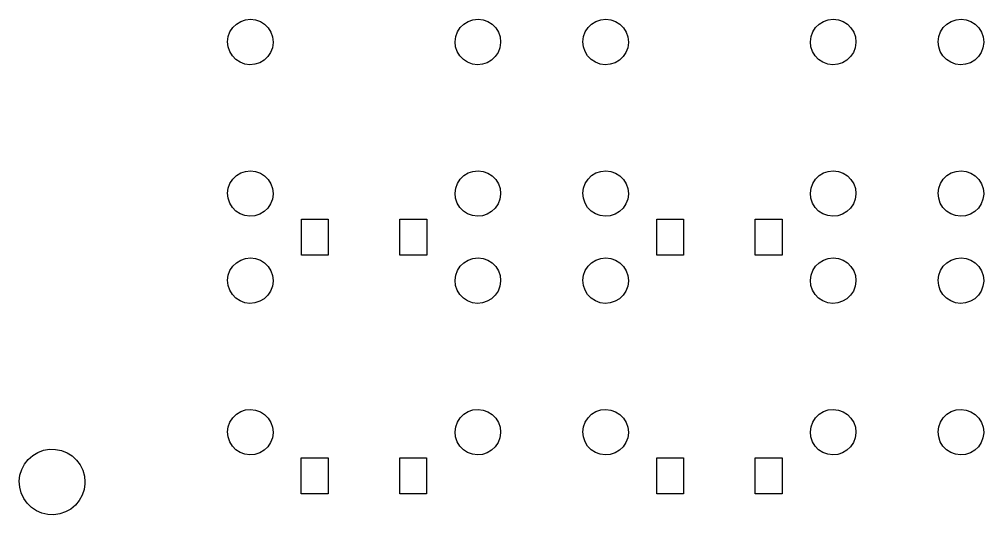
# Model space of a CAD drawing. Extents: x 78 to 209, y -141 to -65.
# Drawn here: x 78.55 to 110.85, y -141.31 to -124.7 of the extents above; entities that cross this region are included whole.
import ezdxf

# ---------------------------------------------------------------- set-up
doc = ezdxf.new("R2010")
doc.units = 0
doc.layers.add('BLACK', color=7, linetype='CONTINUOUS')

msp = doc.modelspace()

# ---------------------------------------------------------------- linework, layer by layer
at = {"layer": 'BLACK', "linetype": 'CONTINUOUS'}
for p, q in [((85.6075, -125.121), (85.6995, -124.978)), ((85.6995, -124.978), (85.8209, -124.86)), ((85.8209, -124.86), (85.9656, -124.771)), ((85.9656, -124.771), (86.1264, -124.716)), ((86.1264, -124.716), (86.2953, -124.698)), ((86.2953, -124.698), (86.464, -124.718)), ((86.464, -124.718), (86.624, -124.775)), ((86.624, -124.775), (86.7675, -124.866)), ((86.7675, -124.866), (86.8872, -124.987)), ((86.8872, -124.987), (86.9772, -125.131)), ((93.2275, -125.121), (93.3195, -124.978)), ((93.3195, -124.978), (93.4409, -124.86)), ((93.4409, -124.86), (93.5856, -124.771)), ((93.5856, -124.771), (93.7464, -124.716)), ((93.7464, -124.716), (93.9153, -124.698)), ((93.9153, -124.698), (94.084, -124.718)), ((94.084, -124.718), (94.244, -124.775)), ((94.244, -124.775), (94.3875, -124.866)), ((94.3875, -124.866), (94.5072, -124.987)), ((94.5072, -124.987), (94.5972, -125.131)), ((97.5075, -125.121), (97.5995, -124.978)), ((97.5995, -124.978), (97.7209, -124.86)), ((97.7209, -124.86), (97.8656, -124.771)), ((97.8656, -124.771), (98.0264, -124.716)), ((98.0264, -124.716), (98.1953, -124.698)), ((98.1953, -124.698), (98.364, -124.718)), ((98.364, -124.718), (98.524, -124.775)), ((98.524, -124.775), (98.6675, -124.866)), ((98.6675, -124.866), (98.7872, -124.987)), ((98.7872, -124.987), (98.8772, -125.131)), ((105.127, -125.121), (105.219, -124.978)), ((105.219, -124.978), (105.341, -124.86)), ((105.341, -124.86), (105.486, -124.771)), ((105.486, -124.771), (105.646, -124.716)), ((105.646, -124.716), (105.815, -124.698)), ((105.815, -124.698), (105.984, -124.718)), ((105.984, -124.718), (106.144, -124.775)), ((106.144, -124.775), (106.287, -124.866)), ((106.287, -124.866), (106.407, -124.987)), ((106.407, -124.987), (106.497, -125.131)), ((109.407, -125.121), (109.499, -124.978)), ((109.499, -124.978), (109.621, -124.86)), ((109.621, -124.86), (109.766, -124.771)), ((109.766, -124.771), (109.926, -124.716)), ((109.926, -124.716), (110.095, -124.698)), ((110.095, -124.698), (110.264, -124.718)), ((110.264, -124.718), (110.424, -124.775)), ((110.424, -124.775), (110.567, -124.866)), ((110.567, -124.866), (110.687, -124.987)), ((110.687, -124.987), (110.777, -125.131)), ((85.5281, -125.449), (85.5494, -125.281)), ((85.5494, -125.281), (85.6075, -125.121)), ((86.9772, -125.131), (87.0331, -125.291)), ((87.0331, -125.291), (87.052, -125.46)), ((93.1481, -125.449), (93.1694, -125.281)), ((93.1694, -125.281), (93.2275, -125.121)), ((94.5972, -125.131), (94.6531, -125.291)), ((94.6531, -125.291), (94.672, -125.46)), ((97.4281, -125.449), (97.4494, -125.281)), ((97.4494, -125.281), (97.5075, -125.121)), ((98.8772, -125.131), (98.9331, -125.291)), ((98.9331, -125.291), (98.952, -125.46)), ((105.048, -125.449), (105.069, -125.281)), ((105.069, -125.281), (105.127, -125.121)), ((106.497, -125.131), (106.553, -125.291)), ((106.553, -125.291), (106.572, -125.46)), ((109.328, -125.449), (109.349, -125.281)), ((109.349, -125.281), (109.407, -125.121)), ((110.777, -125.131), (110.833, -125.291)), ((110.833, -125.291), (110.852, -125.46)), ((85.5447, -125.618), (85.5281, -125.449)), ((85.5983, -125.78), (85.5447, -125.618)), ((87.0281, -125.65), (86.9677, -125.808)), ((87.0517, -125.481), (87.0281, -125.65)), ((87.052, -125.46), (87.0517, -125.481)), ((93.1647, -125.618), (93.1481, -125.449)), ((93.2183, -125.78), (93.1647, -125.618)), ((94.6481, -125.65), (94.5877, -125.808)), ((94.6717, -125.481), (94.6481, -125.65)), ((94.672, -125.46), (94.6717, -125.481)), ((97.4447, -125.618), (97.4281, -125.449)), ((97.4983, -125.78), (97.4447, -125.618)), ((98.9281, -125.65), (98.8677, -125.808)), ((98.9517, -125.481), (98.9281, -125.65)), ((98.952, -125.46), (98.9517, -125.481)), ((105.065, -125.618), (105.048, -125.449)), ((105.118, -125.78), (105.065, -125.618)), ((106.548, -125.65), (106.488, -125.808)), ((106.572, -125.481), (106.548, -125.65)), ((106.572, -125.46), (106.572, -125.481)), ((109.345, -125.618), (109.328, -125.449)), ((109.398, -125.78), (109.345, -125.618)), ((110.828, -125.65), (110.768, -125.808)), ((110.852, -125.481), (110.828, -125.65)), ((110.852, -125.46), (110.852, -125.481)), ((85.6863, -125.925), (85.5983, -125.78)), ((85.8043, -126.047), (85.6863, -125.925)), ((86.8737, -125.95), (86.7507, -126.067)), ((86.9677, -125.808), (86.8737, -125.95)), ((93.3063, -125.925), (93.2183, -125.78)), ((93.4243, -126.047), (93.3063, -125.925)), ((94.4937, -125.95), (94.3707, -126.067)), ((94.5877, -125.808), (94.4937, -125.95)), ((97.5863, -125.925), (97.4983, -125.78)), ((97.7043, -126.047), (97.5863, -125.925)), ((98.7737, -125.95), (98.6507, -126.067)), ((98.8677, -125.808), (98.7737, -125.95)), ((105.206, -125.925), (105.118, -125.78)), ((105.324, -126.047), (105.206, -125.925)), ((106.394, -125.95), (106.271, -126.067)), ((106.488, -125.808), (106.394, -125.95)), ((109.486, -125.925), (109.398, -125.78)), ((109.604, -126.047), (109.486, -125.925)), ((110.674, -125.95), (110.551, -126.067)), ((110.768, -125.808), (110.674, -125.95)), ((85.9464, -126.14), (85.8043, -126.047)), ((86.1057, -126.199), (85.9464, -126.14)), ((86.274, -126.222), (86.1057, -126.199)), ((86.4432, -126.206), (86.274, -126.222)), ((86.6048, -126.154), (86.4432, -126.206)), ((86.7507, -126.067), (86.6048, -126.154)), ((93.5664, -126.14), (93.4243, -126.047)), ((93.7257, -126.199), (93.5664, -126.14)), ((93.894, -126.222), (93.7257, -126.199)), ((94.0632, -126.206), (93.894, -126.222)), ((94.2248, -126.154), (94.0632, -126.206)), ((94.3707, -126.067), (94.2248, -126.154)), ((97.8464, -126.14), (97.7043, -126.047)), ((98.0057, -126.199), (97.8464, -126.14)), ((98.174, -126.222), (98.0057, -126.199)), ((98.3432, -126.206), (98.174, -126.222)), ((98.5048, -126.154), (98.3432, -126.206)), ((98.6507, -126.067), (98.5048, -126.154)), ((105.466, -126.14), (105.324, -126.047)), ((105.626, -126.199), (105.466, -126.14)), ((105.794, -126.222), (105.626, -126.199)), ((105.963, -126.206), (105.794, -126.222)), ((106.125, -126.154), (105.963, -126.206)), ((106.271, -126.067), (106.125, -126.154)), ((109.746, -126.14), (109.604, -126.047)), ((109.906, -126.199), (109.746, -126.14)), ((110.074, -126.222), (109.906, -126.199)), ((110.243, -126.206), (110.074, -126.222)), ((110.405, -126.154), (110.243, -126.206)), ((110.551, -126.067), (110.405, -126.154)), ((85.8209, -129.94), (85.9656, -129.851)), ((85.9656, -129.851), (86.1264, -129.796)), ((86.1264, -129.796), (86.2953, -129.778)), ((86.2953, -129.778), (86.464, -129.798)), ((86.464, -129.798), (86.624, -129.855)), ((93.4409, -129.94), (93.5856, -129.851)), ((93.5856, -129.851), (93.7464, -129.796)), ((93.7464, -129.796), (93.9153, -129.778)), ((93.9153, -129.778), (94.084, -129.798)), ((94.084, -129.798), (94.244, -129.855)), ((97.7209, -129.94), (97.8656, -129.851)), ((97.8656, -129.851), (98.0264, -129.796)), ((98.0264, -129.796), (98.1953, -129.778)), ((98.1953, -129.778), (98.364, -129.798)), ((98.364, -129.798), (98.524, -129.855)), ((105.341, -129.94), (105.486, -129.851)), ((105.486, -129.851), (105.646, -129.796)), ((105.646, -129.796), (105.815, -129.778)), ((105.815, -129.778), (105.984, -129.798)), ((105.984, -129.798), (106.144, -129.855)), ((109.621, -129.94), (109.766, -129.851)), ((109.766, -129.851), (109.926, -129.796)), ((109.926, -129.796), (110.095, -129.778)), ((110.095, -129.778), (110.264, -129.798)), ((110.264, -129.798), (110.424, -129.855)), ((85.6075, -130.201), (85.6995, -130.058)), ((85.6995, -130.058), (85.8209, -129.94)), ((86.624, -129.855), (86.7675, -129.946)), ((86.7675, -129.946), (86.8872, -130.067)), ((86.8872, -130.067), (86.9772, -130.211)), ((93.2275, -130.201), (93.3195, -130.058)), ((93.3195, -130.058), (93.4409, -129.94)), ((94.244, -129.855), (94.3875, -129.946)), ((94.3875, -129.946), (94.5072, -130.067)), ((94.5072, -130.067), (94.5972, -130.211)), ((97.5075, -130.201), (97.5995, -130.058)), ((97.5995, -130.058), (97.7209, -129.94)), ((98.524, -129.855), (98.6675, -129.946)), ((98.6675, -129.946), (98.7872, -130.067)), ((98.7872, -130.067), (98.8772, -130.211)), ((105.127, -130.201), (105.219, -130.058)), ((105.219, -130.058), (105.341, -129.94)), ((106.144, -129.855), (106.287, -129.946)), ((106.287, -129.946), (106.407, -130.067)), ((106.407, -130.067), (106.497, -130.211)), ((109.407, -130.201), (109.499, -130.058)), ((109.499, -130.058), (109.621, -129.94)), ((110.424, -129.855), (110.567, -129.946)), ((110.567, -129.946), (110.687, -130.067)), ((110.687, -130.067), (110.777, -130.211)), ((85.5281, -130.529), (85.5494, -130.361)), ((85.5494, -130.361), (85.6075, -130.201)), ((86.9772, -130.211), (87.0331, -130.371)), ((87.0331, -130.371), (87.052, -130.54)), ((93.1481, -130.529), (93.1694, -130.361)), ((93.1694, -130.361), (93.2275, -130.201)), ((94.5972, -130.211), (94.6531, -130.371)), ((94.6531, -130.371), (94.672, -130.54)), ((97.4281, -130.529), (97.4494, -130.361)), ((97.4494, -130.361), (97.5075, -130.201)), ((98.8772, -130.211), (98.9331, -130.371)), ((98.9331, -130.371), (98.952, -130.54)), ((105.048, -130.529), (105.069, -130.361)), ((105.069, -130.361), (105.127, -130.201)), ((106.497, -130.211), (106.553, -130.371)), ((106.553, -130.371), (106.572, -130.54)), ((109.328, -130.529), (109.349, -130.361)), ((109.349, -130.361), (109.407, -130.201)), ((110.777, -130.211), (110.833, -130.371)), ((110.833, -130.371), (110.852, -130.54)), ((85.5447, -130.698), (85.5281, -130.529)), ((85.5983, -130.86), (85.5447, -130.698)), ((87.0281, -130.73), (86.9677, -130.888)), ((87.0517, -130.561), (87.0281, -130.73)), ((87.052, -130.54), (87.0517, -130.561)), ((93.1647, -130.698), (93.1481, -130.529)), ((93.2183, -130.86), (93.1647, -130.698)), ((94.6481, -130.73), (94.5877, -130.888)), ((94.6717, -130.561), (94.6481, -130.73)), ((94.672, -130.54), (94.6717, -130.561)), ((97.4447, -130.698), (97.4281, -130.529)), ((97.4983, -130.86), (97.4447, -130.698)), ((98.9281, -130.73), (98.8677, -130.888)), ((98.9517, -130.561), (98.9281, -130.73)), ((98.952, -130.54), (98.9517, -130.561)), ((105.065, -130.698), (105.048, -130.529)), ((105.118, -130.86), (105.065, -130.698)), ((106.548, -130.73), (106.488, -130.888)), ((106.572, -130.561), (106.548, -130.73)), ((106.572, -130.54), (106.572, -130.561)), ((109.345, -130.698), (109.328, -130.529)), ((109.398, -130.86), (109.345, -130.698)), ((110.828, -130.73), (110.768, -130.888)), ((110.852, -130.561), (110.828, -130.73)), ((110.852, -130.54), (110.852, -130.561)), ((85.6863, -131.005), (85.5983, -130.86)), ((85.8043, -131.127), (85.6863, -131.005)), ((85.9464, -131.22), (85.8043, -131.127)), ((86.8737, -131.03), (86.7507, -131.147)), ((86.9677, -130.888), (86.8737, -131.03)), ((93.3063, -131.005), (93.2183, -130.86)), ((93.4243, -131.127), (93.3063, -131.005)), ((93.5664, -131.22), (93.4243, -131.127)), ((94.4937, -131.03), (94.3707, -131.147)), ((94.5877, -130.888), (94.4937, -131.03)), ((97.5863, -131.005), (97.4983, -130.86)), ((97.7043, -131.127), (97.5863, -131.005)), ((97.8464, -131.22), (97.7043, -131.127)), ((98.7737, -131.03), (98.6507, -131.147)), ((98.8677, -130.888), (98.7737, -131.03)), ((105.206, -131.005), (105.118, -130.86)), ((105.324, -131.127), (105.206, -131.005)), ((105.466, -131.22), (105.324, -131.127)), ((106.394, -131.03), (106.271, -131.147)), ((106.488, -130.888), (106.394, -131.03)), ((109.486, -131.005), (109.398, -130.86)), ((109.604, -131.127), (109.486, -131.005)), ((109.746, -131.22), (109.604, -131.127)), ((110.674, -131.03), (110.551, -131.147)), ((110.768, -130.888), (110.674, -131.03)), ((86.1057, -131.279), (85.9464, -131.22)), ((86.274, -131.302), (86.1057, -131.279)), ((86.4432, -131.286), (86.274, -131.302)), ((86.6048, -131.234), (86.4432, -131.286)), ((86.7507, -131.147), (86.6048, -131.234)), ((88, -132.604), (88, -131.404)), ((88, -131.404), (88.9, -131.404)), ((88.9, -131.404), (88.9, -132.604)), ((91.3, -132.604), (91.3, -131.404)), ((91.3, -131.404), (92.2, -131.404)), ((92.2, -131.404), (92.2, -132.604)), ((93.7257, -131.279), (93.5664, -131.22)), ((93.894, -131.302), (93.7257, -131.279)), ((94.0632, -131.286), (93.894, -131.302)), ((94.2248, -131.234), (94.0632, -131.286)), ((94.3707, -131.147), (94.2248, -131.234)), ((98.0057, -131.279), (97.8464, -131.22)), ((98.174, -131.302), (98.0057, -131.279)), ((98.3432, -131.286), (98.174, -131.302)), ((98.5048, -131.234), (98.3432, -131.286)), ((98.6507, -131.147), (98.5048, -131.234)), ((99.9, -132.604), (99.9, -131.404)), ((99.9, -131.404), (100.8, -131.404)), ((100.8, -131.404), (100.8, -132.604)), ((103.2, -132.604), (103.2, -131.404)), ((103.2, -131.404), (104.1, -131.404)), ((104.1, -131.404), (104.1, -132.604)), ((105.626, -131.279), (105.466, -131.22)), ((105.794, -131.302), (105.626, -131.279)), ((105.963, -131.286), (105.794, -131.302)), ((106.125, -131.234), (105.963, -131.286)), ((106.271, -131.147), (106.125, -131.234)), ((109.906, -131.279), (109.746, -131.22)), ((110.074, -131.302), (109.906, -131.279)), ((110.243, -131.286), (110.074, -131.302)), ((110.405, -131.234), (110.243, -131.286)), ((110.551, -131.147), (110.405, -131.234)), ((85.9656, -132.771), (86.1264, -132.716)), ((86.1264, -132.716), (86.2953, -132.698)), ((86.2953, -132.698), (86.464, -132.718)), ((86.464, -132.718), (86.624, -132.775)), ((88.9, -132.604), (88, -132.604)), ((92.2, -132.604), (91.3, -132.604)), ((93.5856, -132.771), (93.7464, -132.716)), ((93.7464, -132.716), (93.9153, -132.698)), ((93.9153, -132.698), (94.084, -132.718)), ((94.084, -132.718), (94.244, -132.775)), ((97.8656, -132.771), (98.0264, -132.716)), ((98.0264, -132.716), (98.1953, -132.698)), ((98.1953, -132.698), (98.364, -132.718)), ((98.364, -132.718), (98.524, -132.775)), ((100.8, -132.604), (99.9, -132.604)), ((104.1, -132.604), (103.2, -132.604)), ((105.486, -132.771), (105.646, -132.716)), ((105.646, -132.716), (105.815, -132.698)), ((105.815, -132.698), (105.984, -132.718)), ((105.984, -132.718), (106.144, -132.775)), ((109.766, -132.771), (109.926, -132.716)), ((109.926, -132.716), (110.095, -132.698)), ((110.095, -132.698), (110.264, -132.718)), ((110.264, -132.718), (110.424, -132.775)), ((85.6075, -133.121), (85.6995, -132.978)), ((85.6995, -132.978), (85.8209, -132.86)), ((85.8209, -132.86), (85.9656, -132.771)), ((86.624, -132.775), (86.7675, -132.866)), ((86.7675, -132.866), (86.8872, -132.987)), ((86.8872, -132.987), (86.9772, -133.131)), ((93.2275, -133.121), (93.3195, -132.978)), ((93.3195, -132.978), (93.4409, -132.86)), ((93.4409, -132.86), (93.5856, -132.771)), ((94.244, -132.775), (94.3875, -132.866)), ((94.3875, -132.866), (94.5072, -132.987)), ((94.5072, -132.987), (94.5972, -133.131)), ((97.5075, -133.121), (97.5995, -132.978)), ((97.5995, -132.978), (97.7209, -132.86)), ((97.7209, -132.86), (97.8656, -132.771)), ((98.524, -132.775), (98.6675, -132.866)), ((98.6675, -132.866), (98.7872, -132.987)), ((98.7872, -132.987), (98.8772, -133.131)), ((105.127, -133.121), (105.219, -132.978)), ((105.219, -132.978), (105.341, -132.86)), ((105.341, -132.86), (105.486, -132.771)), ((106.144, -132.775), (106.287, -132.866)), ((106.287, -132.866), (106.407, -132.987)), ((106.407, -132.987), (106.497, -133.131)), ((109.407, -133.121), (109.499, -132.978)), ((109.499, -132.978), (109.621, -132.86)), ((109.621, -132.86), (109.766, -132.771)), ((110.424, -132.775), (110.567, -132.866)), ((110.567, -132.866), (110.687, -132.987)), ((110.687, -132.987), (110.777, -133.131)), ((85.5281, -133.449), (85.5494, -133.281)), ((85.5494, -133.281), (85.6075, -133.121)), ((86.9772, -133.131), (87.0331, -133.291)), ((87.0331, -133.291), (87.052, -133.46)), ((93.1481, -133.449), (93.1694, -133.281)), ((93.1694, -133.281), (93.2275, -133.121)), ((94.5972, -133.131), (94.6531, -133.291)), ((94.6531, -133.291), (94.672, -133.46)), ((97.4281, -133.449), (97.4494, -133.281)), ((97.4494, -133.281), (97.5075, -133.121)), ((98.8772, -133.131), (98.9331, -133.291)), ((98.9331, -133.291), (98.952, -133.46)), ((105.048, -133.449), (105.069, -133.281)), ((105.069, -133.281), (105.127, -133.121)), ((106.497, -133.131), (106.553, -133.291)), ((106.553, -133.291), (106.572, -133.46)), ((109.328, -133.449), (109.349, -133.281)), ((109.349, -133.281), (109.407, -133.121)), ((110.777, -133.131), (110.833, -133.291)), ((110.833, -133.291), (110.852, -133.46)), ((85.5447, -133.618), (85.5281, -133.449)), ((85.5983, -133.78), (85.5447, -133.618)), ((87.0281, -133.65), (86.9677, -133.808)), ((87.0517, -133.481), (87.0281, -133.65)), ((87.052, -133.46), (87.0517, -133.481)), ((93.1647, -133.618), (93.1481, -133.449)), ((93.2183, -133.78), (93.1647, -133.618)), ((94.6481, -133.65), (94.5877, -133.808)), ((94.6717, -133.481), (94.6481, -133.65)), ((94.672, -133.46), (94.6717, -133.481)), ((97.4447, -133.618), (97.4281, -133.449)), ((97.4983, -133.78), (97.4447, -133.618)), ((98.9281, -133.65), (98.8677, -133.808)), ((98.9517, -133.481), (98.9281, -133.65)), ((98.952, -133.46), (98.9517, -133.481)), ((105.065, -133.618), (105.048, -133.449)), ((105.118, -133.78), (105.065, -133.618)), ((106.548, -133.65), (106.488, -133.808)), ((106.572, -133.481), (106.548, -133.65)), ((106.572, -133.46), (106.572, -133.481)), ((109.345, -133.618), (109.328, -133.449)), ((109.398, -133.78), (109.345, -133.618)), ((110.828, -133.65), (110.768, -133.808)), ((110.852, -133.481), (110.828, -133.65)), ((110.852, -133.46), (110.852, -133.481)), ((85.6863, -133.925), (85.5983, -133.78)), ((85.8043, -134.047), (85.6863, -133.925)), ((85.9464, -134.14), (85.8043, -134.047)), ((86.8737, -133.95), (86.7507, -134.067)), ((86.9677, -133.808), (86.8737, -133.95)), ((93.3063, -133.925), (93.2183, -133.78)), ((93.4243, -134.047), (93.3063, -133.925)), ((93.5664, -134.14), (93.4243, -134.047)), ((94.4937, -133.95), (94.3707, -134.067)), ((94.5877, -133.808), (94.4937, -133.95)), ((97.5863, -133.925), (97.4983, -133.78)), ((97.7043, -134.047), (97.5863, -133.925)), ((97.8464, -134.14), (97.7043, -134.047)), ((98.7737, -133.95), (98.6507, -134.067)), ((98.8677, -133.808), (98.7737, -133.95)), ((105.206, -133.925), (105.118, -133.78)), ((105.324, -134.047), (105.206, -133.925)), ((105.466, -134.14), (105.324, -134.047)), ((106.394, -133.95), (106.271, -134.067)), ((106.488, -133.808), (106.394, -133.95)), ((109.486, -133.925), (109.398, -133.78)), ((109.604, -134.047), (109.486, -133.925)), ((109.746, -134.14), (109.604, -134.047)), ((110.674, -133.95), (110.551, -134.067)), ((110.768, -133.808), (110.674, -133.95)), ((86.1057, -134.199), (85.9464, -134.14)), ((86.274, -134.222), (86.1057, -134.199)), ((86.4432, -134.206), (86.274, -134.222)), ((86.6048, -134.154), (86.4432, -134.206)), ((86.7507, -134.067), (86.6048, -134.154)), ((93.7257, -134.199), (93.5664, -134.14)), ((93.894, -134.222), (93.7257, -134.199)), ((94.0632, -134.206), (93.894, -134.222)), ((94.2248, -134.154), (94.0632, -134.206)), ((94.3707, -134.067), (94.2248, -134.154)), ((98.0057, -134.199), (97.8464, -134.14)), ((98.174, -134.222), (98.0057, -134.199)), ((98.3432, -134.206), (98.174, -134.222)), ((98.5048, -134.154), (98.3432, -134.206)), ((98.6507, -134.067), (98.5048, -134.154)), ((105.626, -134.199), (105.466, -134.14)), ((105.794, -134.222), (105.626, -134.199)), ((105.963, -134.206), (105.794, -134.222)), ((106.125, -134.154), (105.963, -134.206)), ((106.271, -134.067), (106.125, -134.154)), ((109.906, -134.199), (109.746, -134.14)), ((110.074, -134.222), (109.906, -134.199)), ((110.243, -134.206), (110.074, -134.222)), ((110.405, -134.154), (110.243, -134.206)), ((110.551, -134.067), (110.405, -134.154)), ((85.8209, -137.94), (85.9656, -137.851)), ((85.9656, -137.851), (86.1264, -137.796)), ((86.1264, -137.796), (86.2953, -137.778)), ((86.2953, -137.778), (86.464, -137.798)), ((86.464, -137.798), (86.624, -137.855)), ((86.624, -137.855), (86.7675, -137.946)), ((93.4409, -137.94), (93.5856, -137.851)), ((93.5856, -137.851), (93.7464, -137.796)), ((93.7464, -137.796), (93.9153, -137.778)), ((93.9153, -137.778), (94.084, -137.798)), ((94.084, -137.798), (94.244, -137.855)), ((94.244, -137.855), (94.3875, -137.946)), ((97.7209, -137.94), (97.8656, -137.851)), ((97.8656, -137.851), (98.0264, -137.796)), ((98.0264, -137.796), (98.1953, -137.778)), ((98.1953, -137.778), (98.364, -137.798)), ((98.364, -137.798), (98.524, -137.855)), ((98.524, -137.855), (98.6675, -137.946)), ((105.341, -137.94), (105.486, -137.851)), ((105.486, -137.851), (105.646, -137.796)), ((105.646, -137.796), (105.815, -137.778)), ((105.815, -137.778), (105.984, -137.798)), ((105.984, -137.798), (106.144, -137.855)), ((106.144, -137.855), (106.287, -137.946)), ((109.621, -137.94), (109.766, -137.851)), ((109.766, -137.851), (109.926, -137.796)), ((109.926, -137.796), (110.095, -137.778)), ((110.095, -137.778), (110.264, -137.798)), ((110.264, -137.798), (110.424, -137.855)), ((110.424, -137.855), (110.567, -137.946)), ((85.5494, -138.361), (85.6075, -138.201)), ((85.6075, -138.201), (85.6995, -138.058)), ((85.6995, -138.058), (85.8209, -137.94)), ((86.7675, -137.946), (86.8872, -138.067)), ((86.8872, -138.067), (86.9772, -138.211)), ((86.9772, -138.211), (87.0331, -138.371)), ((93.1694, -138.361), (93.2275, -138.201)), ((93.2275, -138.201), (93.3195, -138.058)), ((93.3195, -138.058), (93.4409, -137.94)), ((94.3875, -137.946), (94.5072, -138.067)), ((94.5072, -138.067), (94.5972, -138.211)), ((94.5972, -138.211), (94.6531, -138.371)), ((97.4494, -138.361), (97.5075, -138.201)), ((97.5075, -138.201), (97.5995, -138.058)), ((97.5995, -138.058), (97.7209, -137.94)), ((98.6675, -137.946), (98.7872, -138.067)), ((98.7872, -138.067), (98.8772, -138.211)), ((98.8772, -138.211), (98.9331, -138.371)), ((105.069, -138.361), (105.127, -138.201)), ((105.127, -138.201), (105.219, -138.058)), ((105.219, -138.058), (105.341, -137.94)), ((106.287, -137.946), (106.407, -138.067)), ((106.407, -138.067), (106.497, -138.211)), ((106.497, -138.211), (106.553, -138.371)), ((109.349, -138.361), (109.407, -138.201)), ((109.407, -138.201), (109.499, -138.058)), ((109.499, -138.058), (109.621, -137.94)), ((110.567, -137.946), (110.687, -138.067)), ((110.687, -138.067), (110.777, -138.211)), ((110.777, -138.211), (110.833, -138.371)), ((85.5281, -138.529), (85.5494, -138.361)), ((85.5447, -138.698), (85.5281, -138.529)), ((87.0517, -138.561), (87.0281, -138.73)), ((87.0331, -138.371), (87.052, -138.54)), ((87.052, -138.54), (87.0517, -138.561)), ((93.1481, -138.529), (93.1694, -138.361)), ((93.1647, -138.698), (93.1481, -138.529)), ((94.6717, -138.561), (94.6481, -138.73)), ((94.6531, -138.371), (94.672, -138.54)), ((94.672, -138.54), (94.6717, -138.561)), ((97.4281, -138.529), (97.4494, -138.361)), ((97.4447, -138.698), (97.4281, -138.529)), ((98.9517, -138.561), (98.9281, -138.73)), ((98.9331, -138.371), (98.952, -138.54)), ((98.952, -138.54), (98.9517, -138.561)), ((105.048, -138.529), (105.069, -138.361)), ((105.065, -138.698), (105.048, -138.529)), ((106.572, -138.561), (106.548, -138.73)), ((106.553, -138.371), (106.572, -138.54)), ((106.572, -138.54), (106.572, -138.561)), ((109.328, -138.529), (109.349, -138.361)), ((109.345, -138.698), (109.328, -138.529)), ((110.852, -138.561), (110.828, -138.73)), ((110.833, -138.371), (110.852, -138.54)), ((110.852, -138.54), (110.852, -138.561)), ((85.5983, -138.86), (85.5447, -138.698)), ((85.6863, -139.005), (85.5983, -138.86)), ((86.9677, -138.888), (86.8737, -139.03)), ((87.0281, -138.73), (86.9677, -138.888)), ((93.2183, -138.86), (93.1647, -138.698)), ((93.3063, -139.005), (93.2183, -138.86)), ((94.5877, -138.888), (94.4937, -139.03)), ((94.6481, -138.73), (94.5877, -138.888)), ((97.4983, -138.86), (97.4447, -138.698)), ((97.5863, -139.005), (97.4983, -138.86)), ((98.8677, -138.888), (98.7737, -139.03)), ((98.9281, -138.73), (98.8677, -138.888)), ((105.118, -138.86), (105.065, -138.698)), ((105.206, -139.005), (105.118, -138.86)), ((106.488, -138.888), (106.394, -139.03)), ((106.548, -138.73), (106.488, -138.888)), ((109.398, -138.86), (109.345, -138.698)), ((109.486, -139.005), (109.398, -138.86)), ((110.768, -138.888), (110.674, -139.03)), ((110.828, -138.73), (110.768, -138.888)), ((79.0034, -139.32), (79.1764, -139.217)), ((79.1764, -139.217), (79.3653, -139.147)), ((79.3653, -139.147), (79.5637, -139.113)), ((79.5637, -139.113), (79.765, -139.116)), ((79.765, -139.116), (79.9624, -139.155)), ((79.9624, -139.155), (80.1494, -139.23)), ((85.8043, -139.127), (85.6863, -139.005)), ((85.9464, -139.22), (85.8043, -139.127)), ((86.7507, -139.147), (86.6048, -139.234)), ((86.8737, -139.03), (86.7507, -139.147)), ((93.4243, -139.127), (93.3063, -139.005)), ((93.5664, -139.22), (93.4243, -139.127)), ((94.3707, -139.147), (94.2248, -139.234)), ((94.4937, -139.03), (94.3707, -139.147)), ((97.7043, -139.127), (97.5863, -139.005)), ((97.8464, -139.22), (97.7043, -139.127)), ((98.6507, -139.147), (98.5048, -139.234)), ((98.7737, -139.03), (98.6507, -139.147)), ((105.324, -139.127), (105.206, -139.005)), ((105.466, -139.22), (105.324, -139.127)), ((106.271, -139.147), (106.125, -139.234)), ((106.394, -139.03), (106.271, -139.147)), ((109.604, -139.127), (109.486, -139.005)), ((109.746, -139.22), (109.604, -139.127)), ((110.551, -139.147), (110.405, -139.234)), ((110.674, -139.03), (110.551, -139.147)), ((78.7275, -139.611), (78.8521, -139.453)), ((78.8521, -139.453), (79.0034, -139.32)), ((80.1494, -139.23), (80.3196, -139.337)), ((80.3196, -139.337), (80.4675, -139.474)), ((80.4675, -139.474), (80.5879, -139.635)), ((86.1057, -139.279), (85.9464, -139.22)), ((86.274, -139.302), (86.1057, -139.279)), ((86.4432, -139.286), (86.274, -139.302)), ((86.6048, -139.234), (86.4432, -139.286)), ((87.9938, -140.605), (87.9938, -139.405)), ((87.9938, -139.405), (88.8938, -139.405)), ((88.8938, -139.405), (88.8938, -140.605)), ((91.2938, -140.605), (91.2938, -139.405)), ((91.2938, -139.405), (92.1938, -139.405)), ((92.1938, -139.405), (92.1938, -140.605)), ((93.7257, -139.279), (93.5664, -139.22)), ((93.894, -139.302), (93.7257, -139.279)), ((94.0632, -139.286), (93.894, -139.302)), ((94.2248, -139.234), (94.0632, -139.286)), ((98.0057, -139.279), (97.8464, -139.22)), ((98.174, -139.302), (98.0057, -139.279)), ((98.3432, -139.286), (98.174, -139.302)), ((98.5048, -139.234), (98.3432, -139.286)), ((99.9, -140.605), (99.9, -139.405)), ((99.9, -139.405), (100.8, -139.405)), ((100.8, -139.405), (100.8, -140.605)), ((103.2, -140.605), (103.2, -139.405)), ((103.2, -139.405), (104.1, -139.405)), ((104.1, -139.405), (104.1, -140.605)), ((105.626, -139.279), (105.466, -139.22)), ((105.794, -139.302), (105.626, -139.279)), ((105.963, -139.286), (105.794, -139.302)), ((106.125, -139.234), (105.963, -139.286)), ((109.906, -139.279), (109.746, -139.22)), ((110.074, -139.302), (109.906, -139.279)), ((110.243, -139.286), (110.074, -139.302)), ((110.405, -139.234), (110.243, -139.286)), ((78.574, -139.981), (78.6337, -139.789)), ((78.6337, -139.789), (78.7275, -139.611)), ((80.5879, -139.635), (80.6769, -139.816)), ((80.6769, -139.816), (80.7316, -140.01)), ((78.5504, -140.181), (78.574, -139.981)), ((78.5635, -140.382), (78.5504, -140.181)), ((80.7316, -140.01), (80.75, -140.21)), ((78.6131, -140.577), (78.5635, -140.382)), ((80.7196, -140.467), (80.6549, -140.657)), ((80.7485, -140.268), (80.7196, -140.467)), ((80.75, -140.21), (80.7485, -140.268)), ((78.6974, -140.76), (78.6131, -140.577)), ((78.8136, -140.924), (78.6974, -140.76)), ((80.5565, -140.833), (80.4278, -140.988)), ((80.6549, -140.657), (80.5565, -140.833)), ((88.8938, -140.605), (87.9938, -140.605)), ((92.1938, -140.605), (91.2938, -140.605)), ((100.8, -140.605), (99.9, -140.605)), ((104.1, -140.605), (103.2, -140.605)), ((78.9577, -141.065), (78.8136, -140.924)), ((79.1251, -141.177), (78.9577, -141.065)), ((80.273, -141.117), (80.0974, -141.215)), ((80.4278, -140.988), (80.273, -141.117)), ((79.3101, -141.256), (79.1251, -141.177)), ((79.5064, -141.301), (79.3101, -141.256)), ((79.7076, -141.308), (79.5064, -141.301)), ((79.9068, -141.28), (79.7076, -141.308)), ((80.0974, -141.215), (79.9068, -141.28))]:
    msp.add_line(p, q, dxfattribs=at)

doc.saveas('drawing.dxf')
